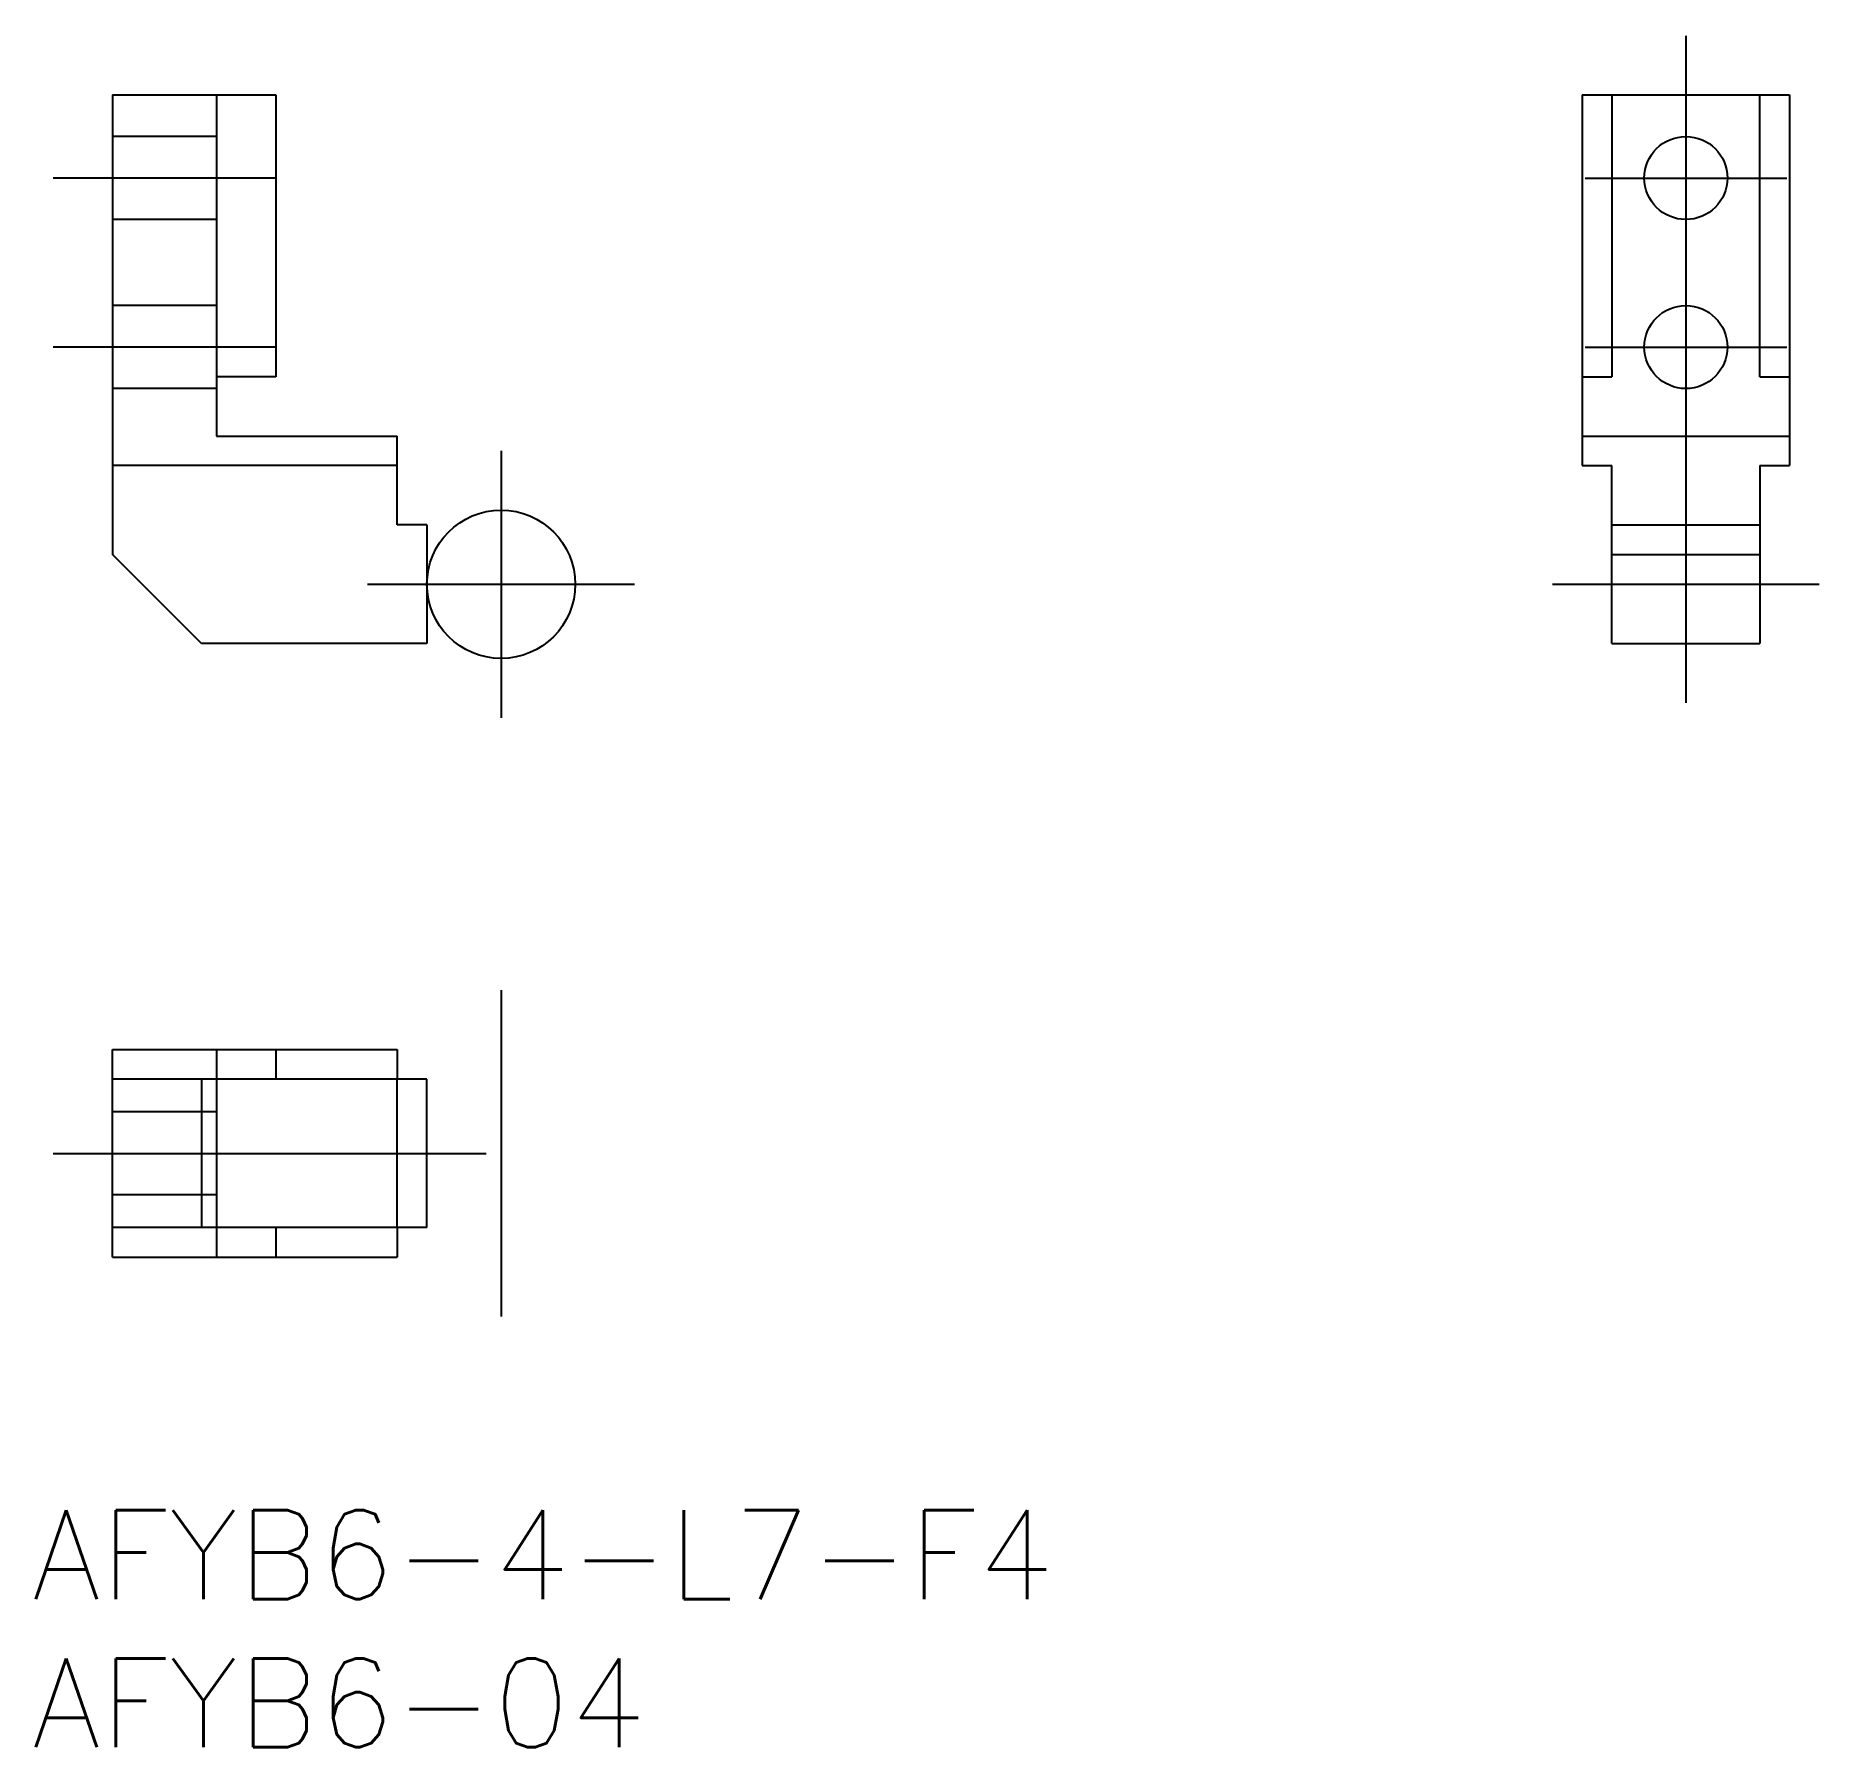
# Model space of a CAD drawing. Extents: x -15.7 to 44.4, y -39.2 to 18.5.
import ezdxf

# ---------------------------------------------------------------- set-up
doc = ezdxf.new("R2010")
doc.units = 0
for name, pattern in [('CENTER', [50.8, 31.75, -6.35, 6.35, -6.35]), ('DASHED', [19.05, 12.7, -6.35]), ('PHANTOM', [63.5, 31.75, -6.35, 6.35, -6.35, 6.35, -6.35])]:
    doc.linetypes.add(name, pattern=pattern)
doc.layers.get('0').update_dxf_attribs({"linetype": 'CONTINUOUS'})
doc.layers.add('CENTER', color=1, linetype='CENTER')
doc.styles.get("Standard").update_dxf_attribs({"font": 'txt.shx', "height": 3, "bigfont": 'bigfont.shx'})

msp = doc.modelspace()

# ---------------------------------------------------------------- linework, layer by layer
at = {"color": 7, "linetype": 'CONTINUOUS'}
for p, q in [((-13.1, 16.5), (-7.6, 16.5)), ((-13.1, 16.5), (-13.1, 1)), ((-7.6, 16.5), (-7.6, 7)), ((36.445, 16.5), (43.445, 16.5)), ((36.445, 16.5), (36.445, 4)), ((37.445, 16.5), (37.445, 7)), ((42.445, 7), (42.445, 16.5)), ((43.445, 16.5), (43.445, 4)), ((-9.6, 7), (-9.6, 5)), ((-7.6, 7), (-9.6, 7)), ((36.445, 7), (37.445, 7)), ((42.445, 7), (43.445, 7)), ((-9.6, 5), (-3.5, 5)), ((-3.5, 2), (-3.5, 5)), ((36.445, 5), (43.445, 5)), ((-3.5, 4), (-13.1, 4)), ((36.445, 4), (37.445, 4)), ((37.445, -2), (37.445, 4)), ((42.445, 4), (43.445, 4)), ((42.445, 4), (42.445, -2)), ((-2.5, 2), (-3.5, 2)), ((-2.5, 2), (-2.5, -2)), ((37.445, 2), (42.445, 2)), ((-10.1, -2), (-13.1, 1)), ((-2.5, -2), (-10.1, -2)), ((37.445, -2), (42.445, -2)), ((-13.1, -22.69), (-13.1, -15.69)), ((-13.1, -15.69), (-3.5, -15.69)), ((-3.5, -15.69), (-3.5, -16.69)), ((-2.5, -16.69), (-13.1, -16.69)), ((-10.1, -16.69), (-10.1, -21.69)), ((-2.5, -21.69), (-2.5, -16.69)), ((-2.5, -21.69), (-13.1, -21.69)), ((-3.5, -21.69), (-3.5, -22.69)), ((-13.1, -22.69), (-3.5, -22.69))]:
    msp.add_line(p, q, dxfattribs=at)
at = {"color": 3, "linetype": 'DASHED'}
for p, q in [((-9.6, 16.5), (-9.6, 7)), ((-9.6, 15.1), (-13.1, 15.1)), ((-9.6, 12.3), (-13.1, 12.3)), ((-9.6, 9.4), (-13.1, 9.4)), ((-9.6, 6.6), (-13.1, 6.6)), ((37.445, 1), (42.445, 1)), ((-9.6, -15.69), (-9.6, -16.69)), ((-7.6, -15.69), (-7.6, -16.69)), ((-9.6, -16.69), (-9.6, -21.69)), ((-3.5, -21.69), (-3.5, -16.69)), ((-9.6, -17.79), (-13.1, -17.79)), ((-9.6, -20.59), (-13.1, -20.59)), ((-9.6, -21.69), (-9.6, -22.69)), ((-7.6, -21.69), (-7.6, -22.69))]:
    msp.add_line(p, q, dxfattribs=at)
at = {"color": 7, "linetype": 'CONTINUOUS'}
for centre in [(39.945, 13.7), (39.945, 8)]:
    msp.add_circle(centre, 1.4, dxfattribs=at)
at = {"color": 3, "linetype": 'PHANTOM'}
msp.add_circle((0, 0), 2.5, dxfattribs=at)
at = {"layer": 'CENTER', "color": 1, "linetype": 'CENTER'}
for p, q in [((39.945, 18.5), (39.945, -4)), ((-7.6, 13.7), (-15.1, 13.7)), ((36.545, 13.7), (43.345, 13.7)), ((-7.6, 8), (-15.1, 8)), ((36.545, 8), (43.345, 8)), ((0, 4.5), (0, -4.5)), ((35.445, 0), (44.445, 0)), ((-4.5, 0), (4.5, 0)), ((0, -13.69), (0, -24.69)), ((-15.1, -19.19), (-0.5, -19.19))]:
    msp.add_line(p, q, dxfattribs=at)

# ---------------------------------------------------------------- texts
at = {"color": 7, "linetype": 'CONTINUOUS'}
for s, p in [('AFYB6-4-L7-F4', (-15.822, -34.219)), ('AFYB6-04', (-15.822, -39.219))]:
    msp.add_text(s, height=3, dxfattribs=at).set_placement(p)

doc.saveas('drawing.dxf')
